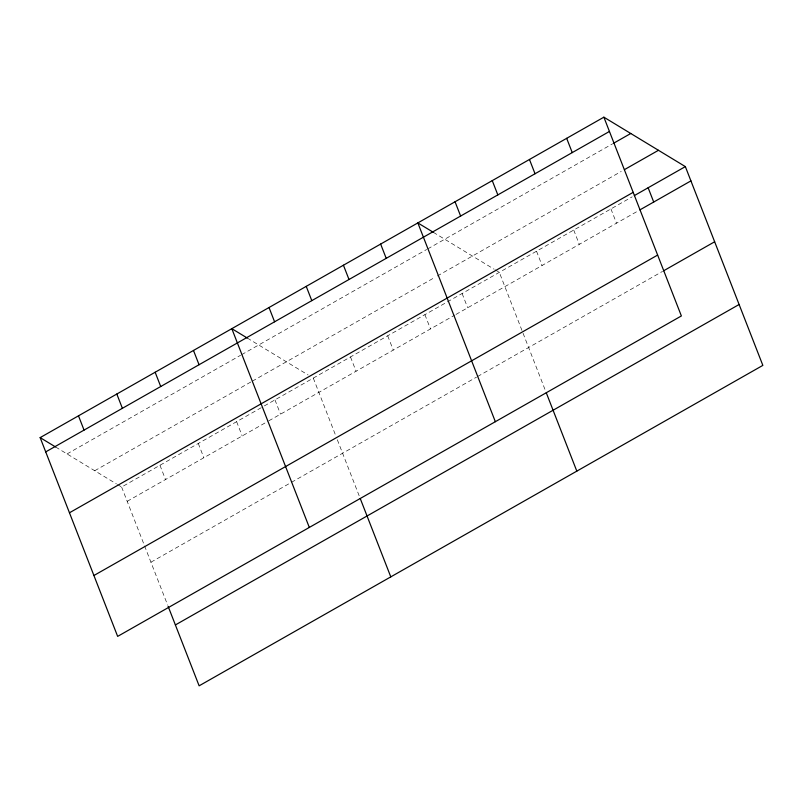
<?xml version="1.0" encoding="UTF-8"?>
<svg xmlns="http://www.w3.org/2000/svg" width="803" height="803" viewBox="0 0 803 803"><rect width="100%" height="100%" fill="white"/><g stroke="black" fill="none" stroke-linecap="round" stroke-linejoin="round"><path stroke-width="0.6" stroke-dasharray="4.01 3.01" d="M67.04 453.926L240.599 355.267M241.663 354.665L426.664 249.502M427.728 248.9L612.689 143.757M94.734 470.729L251.269 381.756M252.333 381.154L435.226 277.186M437.354 275.981L621.261 171.44M117.489 484.54L121.624 487.05L263.243 406.549M264.307 405.937L632.202 196.825M127.185 501.323L267.74 421.434M268.814 420.822L454.92 315.037M455.984 314.425L638.827 210.496M150.924 562.21L290.415 482.924M291.479 482.312L476.54 377.129M477.594 376.517L662.565 271.384M433.359 232.328L494.146 269.216M495.18 269.848L499.315 272.358L545.378 390.499M247.324 338.073L308.121 374.961M55.658 447.02L116.455 483.908M610.942 208.91L616.503 223.184M573.733 230.059L579.294 244.333M536.524 251.209L542.095 265.482M462.116 293.507L467.677 307.78M424.907 314.656L430.478 328.929M387.698 335.805L393.269 350.078M350.499 356.954L356.06 371.227M313.29 378.103L335.564 435.226M337.32 439.733L359.804 497.408M274.957 399.884L280.528 414.167M236.624 421.675L242.185 435.959M198.291 443.467L203.852 457.75M159.958 465.258L165.518 479.532M121.624 487.05L167.686 605.191"/><path stroke-width="1.2" d="M603.876 117.178L681.376 315.95L117.65 636.388L40.15 437.615L603.876 117.178L685.35 166.612L762.85 365.385L199.124 685.822L168.138 606.355M45.721 451.888L609.447 131.451M613.753 143.155L630.767 133.489M624.443 169.634L658.46 150.291M69.459 512.776L633.186 192.339M634.32 195.611L685.35 166.612M639.891 209.894L690.921 180.886M93.911 575.51L657.637 255.073M663.629 270.782L714.65 241.773M175.385 624.945L739.111 304.498M433.359 232.328L417.851 222.923L495.351 421.695M247.324 338.073L231.816 328.668L309.316 527.441M40.15 437.615L55.658 447.02M648.141 187.761L653.712 202.035M566.667 138.327L572.238 152.6M529.468 159.476L535.029 173.749M492.259 180.625L497.83 194.898M546.291 392.818L576.815 471.13M455.05 201.774L460.621 216.047M380.642 244.072L386.213 258.345M343.433 265.221L349.004 279.494M306.234 286.37L311.795 300.643M360.256 498.563L390.79 576.875M269.025 307.519L274.586 321.792M193.483 350.449L199.054 364.733M155.15 372.241L160.72 386.524M116.816 394.032L122.387 408.315M78.483 415.824L84.054 430.107"/></g></svg>
